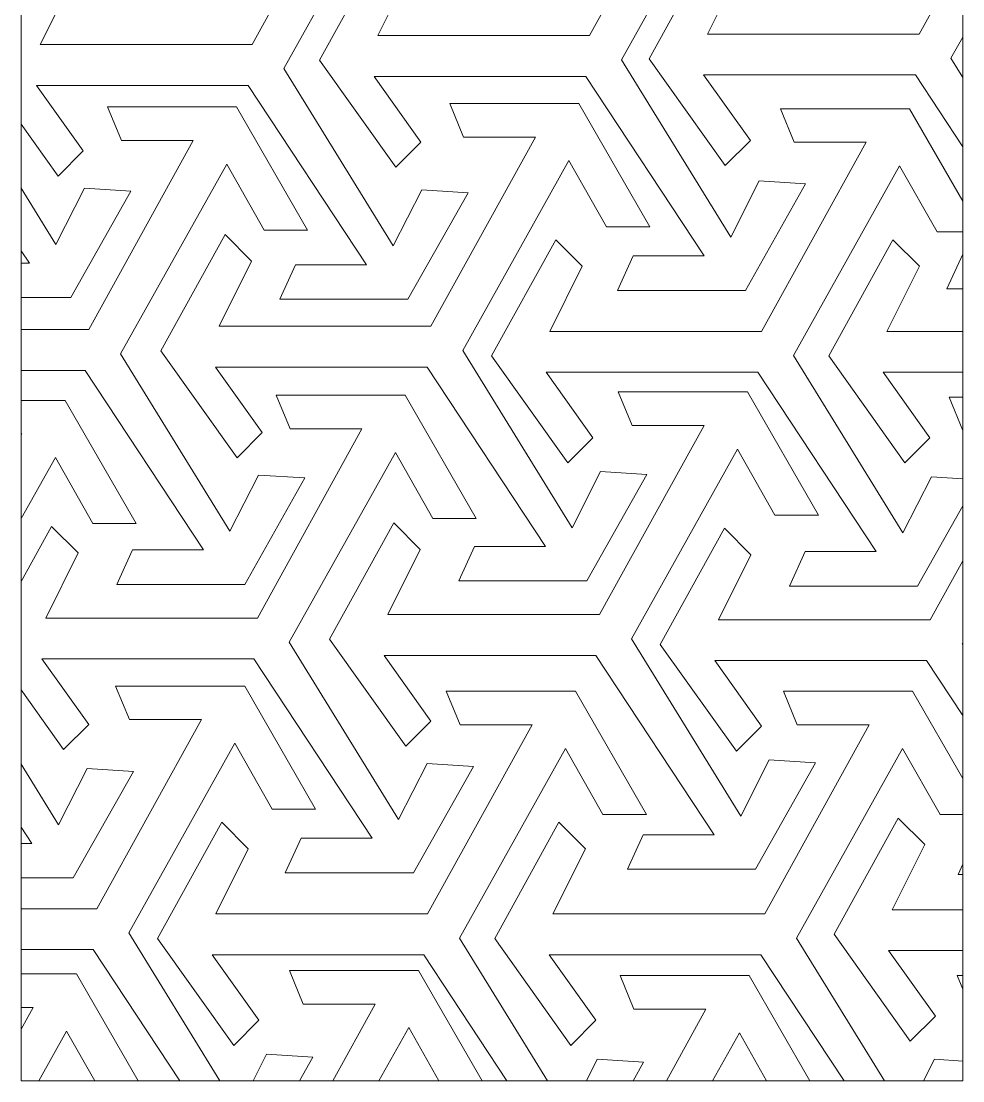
# Model space of a CAD drawing. Header units: centimetres. Extents: x -79.9 to 1.5, y -34 to 25.1.
# Drawn here: x -57.85 to -49.02, y -33.99 to -24.06 of the extents above; entities that cross this region are included whole.
import ezdxf

# ---------------------------------------------------------------- set-up
doc = ezdxf.new("R2010")
doc.units = ezdxf.units.CM
doc.header["$MEASUREMENT"] = 0
doc.layers.add('Layer 1', color=7, linetype='Continuous')

msp = doc.modelspace()

# ---------------------------------------------------------------- linework, layer by layer
at = {"layer": 'Layer 1', "lineweight": 20}
for points, knots in [([(-57.85136, -17.43929), (-57.85136, -17.43929), (-49.02245, -17.43929), (-49.02245, -17.43929), (-49.02245, -17.43929), (-49.02245, -33.99351), (-49.02245, -33.99351), (-49.02245, -33.99351), (-57.85136, -33.99351), (-57.85136, -33.99351), (-57.85136, -33.99351), (-57.85136, -17.43929), (-57.85136, -17.43929)], [0, 0, 0, 0, 0.25, 0.25, 0.25, 0.5, 0.5, 0.5, 0.75, 0.75, 0.75, 1, 1, 1, 1]), ([(-54.33947, -25.42694), (-54.33947, -25.42694), (-54.10388, -25.19138), (-54.10388, -25.19138), (-54.10388, -25.19138), (-54.54272, -24.57698), (-54.54272, -24.57698), (-54.54272, -24.57698), (-52.55642, -24.57698), (-52.55642, -24.57698), (-52.55642, -24.57698), (-51.44778, -26.25842), (-51.44778, -26.25842), (-51.44778, -26.25842), (-52.11297, -26.25842), (-52.11297, -26.25842), (-52.11297, -26.25842), (-52.26078, -26.58178), (-52.26078, -26.58178), (-52.26078, -26.58178), (-51.05976, -26.58178), (-51.05976, -26.58178), (-51.05976, -26.58178), (-50.4962, -25.584), (-50.4962, -25.584), (-50.4962, -25.584), (-50.93042, -25.55628), (-50.93042, -25.55628), (-50.93042, -25.55628), (-51.19834, -26.08288), (-51.19834, -26.08288), (-51.19834, -26.08288), (-52.22382, -24.41992), (-52.22382, -24.41992), (-52.22382, -24.41992), (-51.2281, -22.64102), (-51.2281, -22.64102), (-51.2281, -22.64102), (-50.87703, -23.26003), (-50.87703, -23.26003), (-50.87703, -23.26003), (-50.47054, -23.26003), (-50.47054, -23.26003), (-50.47054, -23.26003), (-51.13572, -22.10519), (-51.13572, -22.10519), (-51.13572, -22.10519), (-52.346, -22.10519), (-52.346, -22.10519), (-52.346, -22.10519), (-52.21665, -22.41931), (-52.21665, -22.41931), (-52.21665, -22.41931), (-51.54222, -22.41931), (-51.54222, -22.41931), (-51.54222, -22.41931), (-52.52154, -24.19313), (-52.52154, -24.19313), (-52.52154, -24.19313), (-54.50787, -24.19313), (-54.50787, -24.19313), (-54.50787, -24.19313), (-54.20298, -23.58337), (-54.20298, -23.58337), (-54.20298, -23.58337), (-54.4524, -23.33393), (-54.4524, -23.33393), (-54.4524, -23.33393), (-55.05295, -24.42411), (-55.05295, -24.42411), (-55.05295, -24.42411), (-54.33947, -25.42694), (-54.33947, -25.42694)], [0, 0, 0, 0, 0.0416667, 0.0416667, 0.0416667, 0.0833333, 0.0833333, 0.0833333, 0.125, 0.125, 0.125, 0.1666667, 0.1666667, 0.1666667, 0.2083333, 0.2083333, 0.2083333, 0.25, 0.25, 0.25, 0.2916667, 0.2916667, 0.2916667, 0.3333333, 0.3333333, 0.3333333, 0.375, 0.375, 0.375, 0.4166667, 0.4166667, 0.4166667, 0.4583333, 0.4583333, 0.4583333, 0.5, 0.5, 0.5, 0.5416667, 0.5416667, 0.5416667, 0.5833333, 0.5833333, 0.5833333, 0.625, 0.625, 0.625, 0.6666667, 0.6666667, 0.6666667, 0.7083333, 0.7083333, 0.7083333, 0.75, 0.75, 0.75, 0.7916667, 0.7916667, 0.7916667, 0.8333333, 0.8333333, 0.8333333, 0.875, 0.875, 0.875, 0.9166667, 0.9166667, 0.9166667, 0.9583333, 0.9583333, 0.9583333, 1, 1, 1, 1]), ([(-57.50475, -25.50946), (-57.50475, -25.50946), (-57.26916, -25.27389), (-57.26916, -25.27389), (-57.26916, -25.27389), (-57.708, -24.65949), (-57.708, -24.65949), (-57.708, -24.65949), (-55.7217, -24.65949), (-55.7217, -24.65949), (-55.7217, -24.65949), (-54.61306, -26.34093), (-54.61306, -26.34093), (-54.61306, -26.34093), (-55.27825, -26.34093), (-55.27825, -26.34093), (-55.27825, -26.34093), (-55.42606, -26.66429), (-55.42606, -26.66429), (-55.42606, -26.66429), (-54.22504, -26.66429), (-54.22504, -26.66429), (-54.22504, -26.66429), (-53.66148, -25.66651), (-53.66148, -25.66651), (-53.66148, -25.66651), (-54.09571, -25.63879), (-54.09571, -25.63879), (-54.09571, -25.63879), (-54.36362, -26.16539), (-54.36362, -26.16539), (-54.36362, -26.16539), (-55.3891, -24.50243), (-55.3891, -24.50243), (-55.3891, -24.50243), (-54.39338, -22.72353), (-54.39338, -22.72353), (-54.39338, -22.72353), (-54.04232, -23.34254), (-54.04232, -23.34254), (-54.04232, -23.34254), (-53.63582, -23.34254), (-53.63582, -23.34254), (-53.63582, -23.34254), (-54.301, -22.1877), (-54.301, -22.1877), (-54.301, -22.1877), (-55.51129, -22.1877), (-55.51129, -22.1877), (-55.51129, -22.1877), (-55.38193, -22.50182), (-55.38193, -22.50182), (-55.38193, -22.50182), (-54.7075, -22.50182), (-54.7075, -22.50182), (-54.7075, -22.50182), (-55.68682, -24.27564), (-55.68682, -24.27564), (-55.68682, -24.27564), (-57.67315, -24.27564), (-57.67315, -24.27564), (-57.67315, -24.27564), (-57.36826, -23.66588), (-57.36826, -23.66588), (-57.36826, -23.66588), (-57.61768, -23.41644), (-57.61768, -23.41644), (-57.61768, -23.41644), (-57.85136, -23.84064), (-57.85136, -23.84064)], [0, 0, 0, 0, 0.0434783, 0.0434783, 0.0434783, 0.0869565, 0.0869565, 0.0869565, 0.1304348, 0.1304348, 0.1304348, 0.173913, 0.173913, 0.173913, 0.2173913, 0.2173913, 0.2173913, 0.2608696, 0.2608696, 0.2608696, 0.3043478, 0.3043478, 0.3043478, 0.3478261, 0.3478261, 0.3478261, 0.3913043, 0.3913043, 0.3913043, 0.4347826, 0.4347826, 0.4347826, 0.4782609, 0.4782609, 0.4782609, 0.5217391, 0.5217391, 0.5217391, 0.5652174, 0.5652174, 0.5652174, 0.6086957, 0.6086957, 0.6086957, 0.6521739, 0.6521739, 0.6521739, 0.6956522, 0.6956522, 0.6956522, 0.7391304, 0.7391304, 0.7391304, 0.7826087, 0.7826087, 0.7826087, 0.826087, 0.826087, 0.826087, 0.8695652, 0.8695652, 0.8695652, 0.9130435, 0.9130435, 0.9130435, 0.9565217, 0.9565217, 0.9565217, 1, 1, 1, 1]), ([(-49.02245, -23.43761), (-49.02245, -23.43761), (-49.43147, -24.17846), (-49.43147, -24.17846), (-49.43147, -24.17846), (-51.41779, -24.17846), (-51.41779, -24.17846), (-51.41779, -24.17846), (-51.1129, -23.56871), (-51.1129, -23.56871), (-51.1129, -23.56871), (-51.36233, -23.31927), (-51.36233, -23.31927), (-51.36233, -23.31927), (-51.96287, -24.40945), (-51.96287, -24.40945), (-51.96287, -24.40945), (-51.24939, -25.41228), (-51.24939, -25.41228)], [0, 0, 0, 0, 0.1666667, 0.1666667, 0.1666667, 0.3333333, 0.3333333, 0.3333333, 0.5, 0.5, 0.5, 0.6666667, 0.6666667, 0.6666667, 0.8333333, 0.8333333, 0.8333333, 1, 1, 1, 1]), ([(-49.02245, -24.58575), (-49.02245, -24.58575), (-49.13375, -24.40526), (-49.13375, -24.40526), (-49.13375, -24.40526), (-49.02245, -24.20642), (-49.02245, -24.20642)], [0, 0, 0, 0, 0.5, 0.5, 0.5, 1, 1, 1, 1]), ([(-51.24939, -25.41228), (-51.24939, -25.41228), (-51.0138, -25.17671), (-51.0138, -25.17671), (-51.0138, -25.17671), (-51.45265, -24.56231), (-51.45265, -24.56231), (-51.45265, -24.56231), (-49.46634, -24.56231), (-49.46634, -24.56231), (-49.46634, -24.56231), (-49.02245, -25.23555), (-49.02245, -25.23555)], [0, 0, 0, 0, 0.25, 0.25, 0.25, 0.5, 0.5, 0.5, 0.75, 0.75, 0.75, 1, 1, 1, 1]), ([(-55.82727, -28.15157), (-55.82727, -28.15157), (-55.59168, -27.916), (-55.59168, -27.916), (-55.59168, -27.916), (-56.03053, -27.3016), (-56.03053, -27.3016), (-56.03053, -27.3016), (-54.04422, -27.3016), (-54.04422, -27.3016), (-54.04422, -27.3016), (-52.93559, -28.98304), (-52.93559, -28.98304), (-52.93559, -28.98304), (-53.60077, -28.98304), (-53.60077, -28.98304), (-53.60077, -28.98304), (-53.74858, -29.3064), (-53.74858, -29.3064), (-53.74858, -29.3064), (-52.54756, -29.3064), (-52.54756, -29.3064), (-52.54756, -29.3064), (-51.98401, -28.30863), (-51.98401, -28.30863), (-51.98401, -28.30863), (-52.41823, -28.2809), (-52.41823, -28.2809), (-52.41823, -28.2809), (-52.68615, -28.80751), (-52.68615, -28.80751), (-52.68615, -28.80751), (-53.71163, -27.14454), (-53.71163, -27.14454), (-53.71163, -27.14454), (-52.71591, -25.36565), (-52.71591, -25.36565), (-52.71591, -25.36565), (-52.36484, -25.98465), (-52.36484, -25.98465), (-52.36484, -25.98465), (-51.95834, -25.98465), (-51.95834, -25.98465), (-51.95834, -25.98465), (-52.62353, -24.82981), (-52.62353, -24.82981), (-52.62353, -24.82981), (-53.83381, -24.82981), (-53.83381, -24.82981), (-53.83381, -24.82981), (-53.70446, -25.14393), (-53.70446, -25.14393), (-53.70446, -25.14393), (-53.03002, -25.14393), (-53.03002, -25.14393), (-53.03002, -25.14393), (-54.00934, -26.91775), (-54.00934, -26.91775), (-54.00934, -26.91775), (-55.99567, -26.91775), (-55.99567, -26.91775), (-55.99567, -26.91775), (-55.69078, -26.30799), (-55.69078, -26.30799), (-55.69078, -26.30799), (-55.9402, -26.05856), (-55.9402, -26.05856), (-55.9402, -26.05856), (-56.54075, -27.14873), (-56.54075, -27.14873), (-56.54075, -27.14873), (-55.82727, -28.15157), (-55.82727, -28.15157)], [0, 0, 0, 0, 0.0416667, 0.0416667, 0.0416667, 0.0833333, 0.0833333, 0.0833333, 0.125, 0.125, 0.125, 0.1666667, 0.1666667, 0.1666667, 0.2083333, 0.2083333, 0.2083333, 0.25, 0.25, 0.25, 0.2916667, 0.2916667, 0.2916667, 0.3333333, 0.3333333, 0.3333333, 0.375, 0.375, 0.375, 0.4166667, 0.4166667, 0.4166667, 0.4583333, 0.4583333, 0.4583333, 0.5, 0.5, 0.5, 0.5416667, 0.5416667, 0.5416667, 0.5833333, 0.5833333, 0.5833333, 0.625, 0.625, 0.625, 0.6666667, 0.6666667, 0.6666667, 0.7083333, 0.7083333, 0.7083333, 0.75, 0.75, 0.75, 0.7916667, 0.7916667, 0.7916667, 0.8333333, 0.8333333, 0.8333333, 0.875, 0.875, 0.875, 0.9166667, 0.9166667, 0.9166667, 0.9583333, 0.9583333, 0.9583333, 1, 1, 1, 1]), ([(-57.85136, -27.33384), (-57.85136, -27.33384), (-57.25176, -27.33384), (-57.25176, -27.33384), (-57.25176, -27.33384), (-56.14312, -29.01528), (-56.14312, -29.01528), (-56.14312, -29.01528), (-56.80831, -29.01528), (-56.80831, -29.01528), (-56.80831, -29.01528), (-56.95612, -29.33864), (-56.95612, -29.33864), (-56.95612, -29.33864), (-55.7551, -29.33864), (-55.7551, -29.33864), (-55.7551, -29.33864), (-55.19155, -28.34086), (-55.19155, -28.34086), (-55.19155, -28.34086), (-55.62577, -28.31314), (-55.62577, -28.31314), (-55.62577, -28.31314), (-55.89368, -28.83974), (-55.89368, -28.83974), (-55.89368, -28.83974), (-56.91917, -27.17678), (-56.91917, -27.17678), (-56.91917, -27.17678), (-55.92345, -25.39788), (-55.92345, -25.39788), (-55.92345, -25.39788), (-55.57238, -26.01688), (-55.57238, -26.01688), (-55.57238, -26.01688), (-55.16588, -26.01688), (-55.16588, -26.01688), (-55.16588, -26.01688), (-55.83106, -24.86205), (-55.83106, -24.86205), (-55.83106, -24.86205), (-57.04135, -24.86205), (-57.04135, -24.86205), (-57.04135, -24.86205), (-56.91199, -25.17617), (-56.91199, -25.17617), (-56.91199, -25.17617), (-56.23756, -25.17617), (-56.23756, -25.17617), (-56.23756, -25.17617), (-57.21688, -26.94999), (-57.21688, -26.94999), (-57.21688, -26.94999), (-57.85136, -26.94999), (-57.85136, -26.94999)], [0, 0, 0, 0, 0.0555556, 0.0555556, 0.0555556, 0.1111111, 0.1111111, 0.1111111, 0.1666667, 0.1666667, 0.1666667, 0.2222222, 0.2222222, 0.2222222, 0.2777778, 0.2777778, 0.2777778, 0.3333333, 0.3333333, 0.3333333, 0.3888889, 0.3888889, 0.3888889, 0.4444444, 0.4444444, 0.4444444, 0.5, 0.5, 0.5, 0.5555556, 0.5555556, 0.5555556, 0.6111111, 0.6111111, 0.6111111, 0.6666667, 0.6666667, 0.6666667, 0.7222222, 0.7222222, 0.7222222, 0.7777778, 0.7777778, 0.7777778, 0.8333333, 0.8333333, 0.8333333, 0.8888889, 0.8888889, 0.8888889, 0.9444444, 0.9444444, 0.9444444, 1, 1, 1, 1]), ([(-49.02245, -25.74687), (-49.02245, -25.74687), (-49.52285, -24.87813), (-49.52285, -24.87813), (-49.52285, -24.87813), (-50.73313, -24.87813), (-50.73313, -24.87813), (-50.73313, -24.87813), (-50.60378, -25.19224), (-50.60378, -25.19224), (-50.60378, -25.19224), (-49.92934, -25.19224), (-49.92934, -25.19224), (-49.92934, -25.19224), (-50.90866, -26.96607), (-50.90866, -26.96607), (-50.90866, -26.96607), (-52.89499, -26.96607), (-52.89499, -26.96607), (-52.89499, -26.96607), (-52.5901, -26.35631), (-52.5901, -26.35631), (-52.5901, -26.35631), (-52.83952, -26.10687), (-52.83952, -26.10687), (-52.83952, -26.10687), (-53.44007, -27.19705), (-53.44007, -27.19705), (-53.44007, -27.19705), (-52.72659, -28.19988), (-52.72659, -28.19988)], [0, 0, 0, 0, 0.1, 0.1, 0.1, 0.2, 0.2, 0.2, 0.3, 0.3, 0.3, 0.4, 0.4, 0.4, 0.5, 0.5, 0.5, 0.6, 0.6, 0.6, 0.7, 0.7, 0.7, 0.8, 0.8, 0.8, 0.9, 0.9, 0.9, 1, 1, 1, 1]), ([(-49.02245, -28.34806), (-49.02245, -28.34806), (-49.31755, -28.32922), (-49.31755, -28.32922), (-49.31755, -28.32922), (-49.58547, -28.85582), (-49.58547, -28.85582), (-49.58547, -28.85582), (-50.61095, -27.19286), (-50.61095, -27.19286), (-50.61095, -27.19286), (-49.61523, -25.41396), (-49.61523, -25.41396), (-49.61523, -25.41396), (-49.26416, -26.03296), (-49.26416, -26.03296), (-49.26416, -26.03296), (-49.02245, -26.03296), (-49.02245, -26.03296)], [0, 0, 0, 0, 0.1666667, 0.1666667, 0.1666667, 0.3333333, 0.3333333, 0.3333333, 0.5, 0.5, 0.5, 0.6666667, 0.6666667, 0.6666667, 0.8333333, 0.8333333, 0.8333333, 1, 1, 1, 1]), ([(-57.85136, -26.64961), (-57.85136, -26.64961), (-57.38674, -26.64961), (-57.38674, -26.64961), (-57.38674, -26.64961), (-56.82318, -25.65183), (-56.82318, -25.65183), (-56.82318, -25.65183), (-57.2574, -25.62411), (-57.2574, -25.62411), (-57.2574, -25.62411), (-57.52532, -26.15071), (-57.52532, -26.15071), (-57.52532, -26.15071), (-57.85136, -25.62199), (-57.85136, -25.62199)], [0, 0, 0, 0, 0.2, 0.2, 0.2, 0.4, 0.4, 0.4, 0.6, 0.6, 0.6, 0.8, 0.8, 0.8, 1, 1, 1, 1]), ([(-49.02245, -26.96607), (-49.02245, -26.96607), (-49.73414, -26.96607), (-49.73414, -26.96607), (-49.73414, -26.96607), (-49.42926, -26.35631), (-49.42926, -26.35631), (-49.42926, -26.35631), (-49.67868, -26.10687), (-49.67868, -26.10687), (-49.67868, -26.10687), (-50.27922, -27.19705), (-50.27922, -27.19705), (-50.27922, -27.19705), (-49.56574, -28.19988), (-49.56574, -28.19988)], [0, 0, 0, 0, 0.2, 0.2, 0.2, 0.4, 0.4, 0.4, 0.6, 0.6, 0.6, 0.8, 0.8, 0.8, 1, 1, 1, 1]), ([(-57.85136, -26.21006), (-57.85136, -26.21006), (-57.77476, -26.32624), (-57.77476, -26.32624), (-57.77476, -26.32624), (-57.85136, -26.32624), (-57.85136, -26.32624)], [0, 0, 0, 0, 0.5, 0.5, 0.5, 1, 1, 1, 1]), ([(-49.02245, -26.24375), (-49.02245, -26.24375), (-49.02289, -26.24375), (-49.02289, -26.24375), (-49.02289, -26.24375), (-49.1707, -26.56712), (-49.1707, -26.56712), (-49.1707, -26.56712), (-49.02245, -26.56712), (-49.02245, -26.56712)], [0, 0, 0, 0, 0.3333333, 0.3333333, 0.3333333, 0.6666667, 0.6666667, 0.6666667, 1, 1, 1, 1]), ([(-52.72659, -28.19988), (-52.72659, -28.19988), (-52.491, -27.96431), (-52.491, -27.96431), (-52.491, -27.96431), (-52.92985, -27.34992), (-52.92985, -27.34992), (-52.92985, -27.34992), (-50.94354, -27.34992), (-50.94354, -27.34992), (-50.94354, -27.34992), (-49.83491, -29.03135), (-49.83491, -29.03135), (-49.83491, -29.03135), (-50.50009, -29.03135), (-50.50009, -29.03135), (-50.50009, -29.03135), (-50.6479, -29.35472), (-50.6479, -29.35472), (-50.6479, -29.35472), (-49.44688, -29.35472), (-49.44688, -29.35472), (-49.44688, -29.35472), (-49.02245, -28.60326), (-49.02245, -28.60326)], [0, 0, 0, 0, 0.125, 0.125, 0.125, 0.25, 0.25, 0.25, 0.375, 0.375, 0.375, 0.5, 0.5, 0.5, 0.625, 0.625, 0.625, 0.75, 0.75, 0.75, 0.875, 0.875, 0.875, 1, 1, 1, 1]), ([(-49.56574, -28.19988), (-49.56574, -28.19988), (-49.33016, -27.96431), (-49.33016, -27.96431), (-49.33016, -27.96431), (-49.769, -27.34992), (-49.769, -27.34992), (-49.769, -27.34992), (-49.02245, -27.34992), (-49.02245, -27.34992)], [0, 0, 0, 0, 0.3333333, 0.3333333, 0.3333333, 0.6666667, 0.6666667, 0.6666667, 1, 1, 1, 1]), ([(-57.45347, -30.88774), (-57.45347, -30.88774), (-57.21788, -30.65217), (-57.21788, -30.65217), (-57.21788, -30.65217), (-57.65673, -30.03778), (-57.65673, -30.03778), (-57.65673, -30.03778), (-55.67042, -30.03778), (-55.67042, -30.03778), (-55.67042, -30.03778), (-54.56178, -31.71921), (-54.56178, -31.71921), (-54.56178, -31.71921), (-55.22697, -31.71921), (-55.22697, -31.71921), (-55.22697, -31.71921), (-55.37478, -32.04258), (-55.37478, -32.04258), (-55.37478, -32.04258), (-54.17376, -32.04258), (-54.17376, -32.04258), (-54.17376, -32.04258), (-53.61021, -31.0448), (-53.61021, -31.0448), (-53.61021, -31.0448), (-54.04443, -31.01708), (-54.04443, -31.01708), (-54.04443, -31.01708), (-54.31235, -31.54368), (-54.31235, -31.54368), (-54.31235, -31.54368), (-55.33783, -29.88072), (-55.33783, -29.88072), (-55.33783, -29.88072), (-54.34211, -28.10182), (-54.34211, -28.10182), (-54.34211, -28.10182), (-53.99104, -28.72082), (-53.99104, -28.72082), (-53.99104, -28.72082), (-53.58454, -28.72082), (-53.58454, -28.72082), (-53.58454, -28.72082), (-54.24973, -27.56599), (-54.24973, -27.56599), (-54.24973, -27.56599), (-55.46001, -27.56599), (-55.46001, -27.56599), (-55.46001, -27.56599), (-55.33066, -27.8801), (-55.33066, -27.8801), (-55.33066, -27.8801), (-54.65622, -27.8801), (-54.65622, -27.8801), (-54.65622, -27.8801), (-55.63554, -29.65393), (-55.63554, -29.65393), (-55.63554, -29.65393), (-57.62187, -29.65393), (-57.62187, -29.65393), (-57.62187, -29.65393), (-57.31698, -29.04417), (-57.31698, -29.04417), (-57.31698, -29.04417), (-57.5664, -28.79473), (-57.5664, -28.79473), (-57.5664, -28.79473), (-57.85136, -29.31202), (-57.85136, -29.31202)], [0, 0, 0, 0, 0.0434783, 0.0434783, 0.0434783, 0.0869565, 0.0869565, 0.0869565, 0.1304348, 0.1304348, 0.1304348, 0.173913, 0.173913, 0.173913, 0.2173913, 0.2173913, 0.2173913, 0.2608696, 0.2608696, 0.2608696, 0.3043478, 0.3043478, 0.3043478, 0.3478261, 0.3478261, 0.3478261, 0.3913043, 0.3913043, 0.3913043, 0.4347826, 0.4347826, 0.4347826, 0.4782609, 0.4782609, 0.4782609, 0.5217391, 0.5217391, 0.5217391, 0.5652174, 0.5652174, 0.5652174, 0.6086957, 0.6086957, 0.6086957, 0.6521739, 0.6521739, 0.6521739, 0.6956522, 0.6956522, 0.6956522, 0.7391304, 0.7391304, 0.7391304, 0.7826087, 0.7826087, 0.7826087, 0.826087, 0.826087, 0.826087, 0.8695652, 0.8695652, 0.8695652, 0.9130435, 0.9130435, 0.9130435, 0.9565217, 0.9565217, 0.9565217, 1, 1, 1, 1]), ([(-57.85136, -28.72208), (-57.85136, -28.72208), (-57.53121, -28.15012), (-57.53121, -28.15012), (-57.53121, -28.15012), (-57.18014, -28.76912), (-57.18014, -28.76912), (-57.18014, -28.76912), (-56.77364, -28.76912), (-56.77364, -28.76912), (-56.77364, -28.76912), (-57.43882, -27.61428), (-57.43882, -27.61428), (-57.43882, -27.61428), (-57.85136, -27.61428), (-57.85136, -27.61428)], [0, 0, 0, 0, 0.2, 0.2, 0.2, 0.4, 0.4, 0.4, 0.6, 0.6, 0.6, 0.8, 0.8, 0.8, 1, 1, 1, 1]), ([(-54.24593, -30.85551), (-54.24593, -30.85551), (-54.01035, -30.61994), (-54.01035, -30.61994), (-54.01035, -30.61994), (-54.44919, -30.00554), (-54.44919, -30.00554), (-54.44919, -30.00554), (-52.46288, -30.00554), (-52.46288, -30.00554), (-52.46288, -30.00554), (-51.35425, -31.68698), (-51.35425, -31.68698), (-51.35425, -31.68698), (-52.01943, -31.68698), (-52.01943, -31.68698), (-52.01943, -31.68698), (-52.16724, -32.01034), (-52.16724, -32.01034), (-52.16724, -32.01034), (-50.96623, -32.01034), (-50.96623, -32.01034), (-50.96623, -32.01034), (-50.40267, -31.01257), (-50.40267, -31.01257), (-50.40267, -31.01257), (-50.83689, -30.98484), (-50.83689, -30.98484), (-50.83689, -30.98484), (-51.10481, -31.51145), (-51.10481, -31.51145), (-51.10481, -31.51145), (-52.13029, -29.84848), (-52.13029, -29.84848), (-52.13029, -29.84848), (-51.13457, -28.06959), (-51.13457, -28.06959), (-51.13457, -28.06959), (-50.7835, -28.68859), (-50.7835, -28.68859), (-50.7835, -28.68859), (-50.377, -28.68859), (-50.377, -28.68859), (-50.377, -28.68859), (-51.04219, -27.53375), (-51.04219, -27.53375), (-51.04219, -27.53375), (-52.25247, -27.53375), (-52.25247, -27.53375), (-52.25247, -27.53375), (-52.12312, -27.84787), (-52.12312, -27.84787), (-52.12312, -27.84787), (-51.44869, -27.84787), (-51.44869, -27.84787), (-51.44869, -27.84787), (-52.42801, -29.62169), (-52.42801, -29.62169), (-52.42801, -29.62169), (-54.41433, -29.62169), (-54.41433, -29.62169), (-54.41433, -29.62169), (-54.10945, -29.01193), (-54.10945, -29.01193), (-54.10945, -29.01193), (-54.35887, -28.76249), (-54.35887, -28.76249), (-54.35887, -28.76249), (-54.95941, -29.85267), (-54.95941, -29.85267), (-54.95941, -29.85267), (-54.24593, -30.85551), (-54.24593, -30.85551)], [0, 0, 0, 0, 0.0416667, 0.0416667, 0.0416667, 0.0833333, 0.0833333, 0.0833333, 0.125, 0.125, 0.125, 0.1666667, 0.1666667, 0.1666667, 0.2083333, 0.2083333, 0.2083333, 0.25, 0.25, 0.25, 0.2916667, 0.2916667, 0.2916667, 0.3333333, 0.3333333, 0.3333333, 0.375, 0.375, 0.375, 0.4166667, 0.4166667, 0.4166667, 0.4583333, 0.4583333, 0.4583333, 0.5, 0.5, 0.5, 0.5416667, 0.5416667, 0.5416667, 0.5833333, 0.5833333, 0.5833333, 0.625, 0.625, 0.625, 0.6666667, 0.6666667, 0.6666667, 0.7083333, 0.7083333, 0.7083333, 0.75, 0.75, 0.75, 0.7916667, 0.7916667, 0.7916667, 0.8333333, 0.8333333, 0.8333333, 0.875, 0.875, 0.875, 0.9166667, 0.9166667, 0.9166667, 0.9583333, 0.9583333, 0.9583333, 1, 1, 1, 1]), ([(-49.02245, -27.58207), (-49.02245, -27.58207), (-49.15179, -27.58207), (-49.15179, -27.58207), (-49.15179, -27.58207), (-49.02245, -27.89616), (-49.02245, -27.89616)], [0, 0, 0, 0, 0.5, 0.5, 0.5, 1, 1, 1, 1]), ([(-57.85136, -27.9284), (-57.85136, -27.9284), (-57.84532, -27.9284), (-57.84532, -27.9284), (-57.84532, -27.9284), (-57.85136, -27.93934), (-57.85136, -27.93934)], [0, 0, 0, 0, 0.5, 0.5, 0.5, 1, 1, 1, 1]), ([(-49.02245, -29.11778), (-49.02245, -29.11778), (-49.32733, -29.67), (-49.32733, -29.67), (-49.32733, -29.67), (-51.31365, -29.67), (-51.31365, -29.67), (-51.31365, -29.67), (-51.00877, -29.06025), (-51.00877, -29.06025), (-51.00877, -29.06025), (-51.25819, -28.81081), (-51.25819, -28.81081), (-51.25819, -28.81081), (-51.85873, -29.90099), (-51.85873, -29.90099), (-51.85873, -29.90099), (-51.14525, -30.90382), (-51.14525, -30.90382)], [0, 0, 0, 0, 0.1666667, 0.1666667, 0.1666667, 0.3333333, 0.3333333, 0.3333333, 0.5, 0.5, 0.5, 0.6666667, 0.6666667, 0.6666667, 0.8333333, 0.8333333, 0.8333333, 1, 1, 1, 1]), ([(-49.02245, -29.90841), (-49.02245, -29.90841), (-49.02961, -29.8968), (-49.02961, -29.8968), (-49.02961, -29.8968), (-49.02245, -29.88401), (-49.02245, -29.88401)], [0, 0, 0, 0, 0.5, 0.5, 0.5, 1, 1, 1, 1]), ([(-51.14525, -30.90382), (-51.14525, -30.90382), (-50.90966, -30.66825), (-50.90966, -30.66825), (-50.90966, -30.66825), (-51.34851, -30.05386), (-51.34851, -30.05386), (-51.34851, -30.05386), (-49.3622, -30.05386), (-49.3622, -30.05386), (-49.3622, -30.05386), (-49.02245, -30.56915), (-49.02245, -30.56915)], [0, 0, 0, 0, 0.25, 0.25, 0.25, 0.5, 0.5, 0.5, 0.75, 0.75, 0.75, 1, 1, 1, 1]), ([(-55.98841, -33.99351), (-55.98841, -33.99351), (-56.84362, -32.60666), (-56.84362, -32.60666), (-56.84362, -32.60666), (-55.8479, -30.82777), (-55.8479, -30.82777), (-55.8479, -30.82777), (-55.49683, -31.44677), (-55.49683, -31.44677), (-55.49683, -31.44677), (-55.09033, -31.44677), (-55.09033, -31.44677), (-55.09033, -31.44677), (-55.75552, -30.29193), (-55.75552, -30.29193), (-55.75552, -30.29193), (-56.9658, -30.29193), (-56.9658, -30.29193), (-56.9658, -30.29193), (-56.83645, -30.60605), (-56.83645, -30.60605), (-56.83645, -30.60605), (-56.16201, -30.60605), (-56.16201, -30.60605), (-56.16201, -30.60605), (-57.14133, -32.37987), (-57.14133, -32.37987), (-57.14133, -32.37987), (-57.85136, -32.37987), (-57.85136, -32.37987)], [0, 0, 0, 0, 0.1, 0.1, 0.1, 0.2, 0.2, 0.2, 0.3, 0.3, 0.3, 0.4, 0.4, 0.4, 0.5, 0.5, 0.5, 0.6, 0.6, 0.6, 0.7, 0.7, 0.7, 0.8, 0.8, 0.8, 0.9, 0.9, 0.9, 1, 1, 1, 1]), ([(-55.98841, -33.99351), (-55.98841, -33.99351), (-56.84362, -32.60666), (-56.84362, -32.60666), (-56.84362, -32.60666), (-55.8479, -30.82777), (-55.8479, -30.82777), (-55.8479, -30.82777), (-55.49683, -31.44677), (-55.49683, -31.44677), (-55.49683, -31.44677), (-55.09033, -31.44677), (-55.09033, -31.44677), (-55.09033, -31.44677), (-55.75552, -30.29193), (-55.75552, -30.29193), (-55.75552, -30.29193), (-56.9658, -30.29193), (-56.9658, -30.29193), (-56.9658, -30.29193), (-56.83645, -30.60605), (-56.83645, -30.60605), (-56.83645, -30.60605), (-56.16201, -30.60605), (-56.16201, -30.60605), (-56.16201, -30.60605), (-57.14133, -32.37987), (-57.14133, -32.37987), (-57.14133, -32.37987), (-57.85136, -32.37987), (-57.85136, -32.37987)], [0, 0, 0, 0, 0.1, 0.1, 0.1, 0.2, 0.2, 0.2, 0.3, 0.3, 0.3, 0.4, 0.4, 0.4, 0.5, 0.5, 0.5, 0.6, 0.6, 0.6, 0.7, 0.7, 0.7, 0.8, 0.8, 0.8, 0.9, 0.9, 0.9, 1, 1, 1, 1]), ([(-52.91752, -33.99351), (-52.91752, -33.99351), (-53.74294, -32.65498), (-53.74294, -32.65498), (-53.74294, -32.65498), (-52.74722, -30.87608), (-52.74722, -30.87608), (-52.74722, -30.87608), (-52.39615, -31.49508), (-52.39615, -31.49508), (-52.39615, -31.49508), (-51.98965, -31.49508), (-51.98965, -31.49508), (-51.98965, -31.49508), (-52.65484, -30.34025), (-52.65484, -30.34025), (-52.65484, -30.34025), (-53.86512, -30.34025), (-53.86512, -30.34025), (-53.86512, -30.34025), (-53.73577, -30.65436), (-53.73577, -30.65436), (-53.73577, -30.65436), (-53.06133, -30.65436), (-53.06133, -30.65436), (-53.06133, -30.65436), (-54.04065, -32.42818), (-54.04065, -32.42818), (-54.04065, -32.42818), (-56.02698, -32.42818), (-56.02698, -32.42818), (-56.02698, -32.42818), (-55.72209, -31.81843), (-55.72209, -31.81843), (-55.72209, -31.81843), (-55.97151, -31.56899), (-55.97151, -31.56899), (-55.97151, -31.56899), (-56.57206, -32.65917), (-56.57206, -32.65917), (-56.57206, -32.65917), (-55.85858, -33.662), (-55.85858, -33.662)], [0, 0, 0, 0, 0.0714286, 0.0714286, 0.0714286, 0.1428571, 0.1428571, 0.1428571, 0.2142857, 0.2142857, 0.2142857, 0.2857143, 0.2857143, 0.2857143, 0.3571429, 0.3571429, 0.3571429, 0.4285714, 0.4285714, 0.4285714, 0.5, 0.5, 0.5, 0.5714286, 0.5714286, 0.5714286, 0.6428571, 0.6428571, 0.6428571, 0.7142857, 0.7142857, 0.7142857, 0.7857143, 0.7857143, 0.7857143, 0.8571429, 0.8571429, 0.8571429, 0.9285714, 0.9285714, 0.9285714, 1, 1, 1, 1]), ([(-52.91752, -33.99351), (-52.91752, -33.99351), (-53.74294, -32.65498), (-53.74294, -32.65498), (-53.74294, -32.65498), (-52.74722, -30.87608), (-52.74722, -30.87608), (-52.74722, -30.87608), (-52.39615, -31.49508), (-52.39615, -31.49508), (-52.39615, -31.49508), (-51.98965, -31.49508), (-51.98965, -31.49508), (-51.98965, -31.49508), (-52.65484, -30.34025), (-52.65484, -30.34025), (-52.65484, -30.34025), (-53.86512, -30.34025), (-53.86512, -30.34025), (-53.86512, -30.34025), (-53.73577, -30.65436), (-53.73577, -30.65436), (-53.73577, -30.65436), (-53.06133, -30.65436), (-53.06133, -30.65436), (-53.06133, -30.65436), (-54.04065, -32.42818), (-54.04065, -32.42818), (-54.04065, -32.42818), (-56.02698, -32.42818), (-56.02698, -32.42818), (-56.02698, -32.42818), (-55.72209, -31.81843), (-55.72209, -31.81843), (-55.72209, -31.81843), (-55.97151, -31.56899), (-55.97151, -31.56899), (-55.97151, -31.56899), (-56.57206, -32.65917), (-56.57206, -32.65917), (-56.57206, -32.65917), (-55.85858, -33.662), (-55.85858, -33.662)], [0, 0, 0, 0, 0.0714286, 0.0714286, 0.0714286, 0.1428571, 0.1428571, 0.1428571, 0.2142857, 0.2142857, 0.2142857, 0.2857143, 0.2857143, 0.2857143, 0.3571429, 0.3571429, 0.3571429, 0.4285714, 0.4285714, 0.4285714, 0.5, 0.5, 0.5, 0.5714286, 0.5714286, 0.5714286, 0.6428571, 0.6428571, 0.6428571, 0.7142857, 0.7142857, 0.7142857, 0.7857143, 0.7857143, 0.7857143, 0.8571429, 0.8571429, 0.8571429, 0.9285714, 0.9285714, 0.9285714, 1, 1, 1, 1]), ([(-49.02245, -31.1589), (-49.02245, -31.1589), (-49.49399, -30.34025), (-49.49399, -30.34025), (-49.49399, -30.34025), (-50.70427, -30.34025), (-50.70427, -30.34025), (-50.70427, -30.34025), (-50.57492, -30.65436), (-50.57492, -30.65436), (-50.57492, -30.65436), (-49.90049, -30.65436), (-49.90049, -30.65436), (-49.90049, -30.65436), (-50.87981, -32.42818), (-50.87981, -32.42818), (-50.87981, -32.42818), (-52.86613, -32.42818), (-52.86613, -32.42818), (-52.86613, -32.42818), (-52.56125, -31.81843), (-52.56125, -31.81843), (-52.56125, -31.81843), (-52.81067, -31.56899), (-52.81067, -31.56899), (-52.81067, -31.56899), (-53.41121, -32.65917), (-53.41121, -32.65917), (-53.41121, -32.65917), (-52.69773, -33.662), (-52.69773, -33.662)], [0, 0, 0, 0, 0.1, 0.1, 0.1, 0.2, 0.2, 0.2, 0.3, 0.3, 0.3, 0.4, 0.4, 0.4, 0.5, 0.5, 0.5, 0.6, 0.6, 0.6, 0.7, 0.7, 0.7, 0.8, 0.8, 0.8, 0.9, 0.9, 0.9, 1, 1, 1, 1]), ([(-49.02245, -31.1589), (-49.02245, -31.1589), (-49.49399, -30.34025), (-49.49399, -30.34025), (-49.49399, -30.34025), (-50.70427, -30.34025), (-50.70427, -30.34025), (-50.70427, -30.34025), (-50.57492, -30.65436), (-50.57492, -30.65436), (-50.57492, -30.65436), (-49.90049, -30.65436), (-49.90049, -30.65436), (-49.90049, -30.65436), (-50.87981, -32.42818), (-50.87981, -32.42818), (-50.87981, -32.42818), (-52.86613, -32.42818), (-52.86613, -32.42818), (-52.86613, -32.42818), (-52.56125, -31.81843), (-52.56125, -31.81843), (-52.56125, -31.81843), (-52.81067, -31.56899), (-52.81067, -31.56899), (-52.81067, -31.56899), (-53.41121, -32.65917), (-53.41121, -32.65917), (-53.41121, -32.65917), (-52.69773, -33.662), (-52.69773, -33.662)], [0, 0, 0, 0, 0.1, 0.1, 0.1, 0.2, 0.2, 0.2, 0.3, 0.3, 0.3, 0.4, 0.4, 0.4, 0.5, 0.5, 0.5, 0.6, 0.6, 0.6, 0.7, 0.7, 0.7, 0.8, 0.8, 0.8, 0.9, 0.9, 0.9, 1, 1, 1, 1]), ([(-49.75667, -33.99351), (-49.75667, -33.99351), (-50.58209, -32.65498), (-50.58209, -32.65498), (-50.58209, -32.65498), (-49.58637, -30.87608), (-49.58637, -30.87608), (-49.58637, -30.87608), (-49.2353, -31.49508), (-49.2353, -31.49508), (-49.2353, -31.49508), (-49.02245, -31.49508), (-49.02245, -31.49508)], [0, 0, 0, 0, 0.25, 0.25, 0.25, 0.5, 0.5, 0.5, 0.75, 0.75, 0.75, 1, 1, 1, 1]), ([(-49.75667, -33.99351), (-49.75667, -33.99351), (-50.58209, -32.65498), (-50.58209, -32.65498), (-50.58209, -32.65498), (-49.58637, -30.87608), (-49.58637, -30.87608), (-49.58637, -30.87608), (-49.2353, -31.49508), (-49.2353, -31.49508), (-49.2353, -31.49508), (-49.02245, -31.49508), (-49.02245, -31.49508)], [0, 0, 0, 0, 0.25, 0.25, 0.25, 0.5, 0.5, 0.5, 0.75, 0.75, 0.75, 1, 1, 1, 1]), ([(-57.85136, -32.09087), (-57.85136, -32.09087), (-57.36286, -32.09087), (-57.36286, -32.09087), (-57.36286, -32.09087), (-56.79931, -31.0931), (-56.79931, -31.0931), (-56.79931, -31.0931), (-57.23353, -31.06537), (-57.23353, -31.06537), (-57.23353, -31.06537), (-57.50144, -31.59198), (-57.50144, -31.59198), (-57.50144, -31.59198), (-57.85136, -31.02454), (-57.85136, -31.02454)], [0, 0, 0, 0, 0.2, 0.2, 0.2, 0.4, 0.4, 0.4, 0.6, 0.6, 0.6, 0.8, 0.8, 0.8, 1, 1, 1, 1]), ([(-49.02245, -32.38889), (-49.02245, -32.38889), (-49.68392, -32.38889), (-49.68392, -32.38889), (-49.68392, -32.38889), (-49.37904, -31.77914), (-49.37904, -31.77914), (-49.37904, -31.77914), (-49.62846, -31.5297), (-49.62846, -31.5297), (-49.62846, -31.5297), (-50.229, -32.61987), (-50.229, -32.61987), (-50.229, -32.61987), (-49.51552, -33.62271), (-49.51552, -33.62271)], [0, 0, 0, 0, 0.2, 0.2, 0.2, 0.4, 0.4, 0.4, 0.6, 0.6, 0.6, 0.8, 0.8, 0.8, 1, 1, 1, 1]), ([(-49.02245, -32.38889), (-49.02245, -32.38889), (-49.68392, -32.38889), (-49.68392, -32.38889), (-49.68392, -32.38889), (-49.37904, -31.77914), (-49.37904, -31.77914), (-49.37904, -31.77914), (-49.62846, -31.5297), (-49.62846, -31.5297), (-49.62846, -31.5297), (-50.229, -32.61987), (-50.229, -32.61987), (-50.229, -32.61987), (-49.51552, -33.62271), (-49.51552, -33.62271)], [0, 0, 0, 0, 0.2, 0.2, 0.2, 0.4, 0.4, 0.4, 0.6, 0.6, 0.6, 0.8, 0.8, 0.8, 1, 1, 1, 1]), ([(-57.85136, -31.61512), (-57.85136, -31.61512), (-57.75088, -31.76751), (-57.75088, -31.76751), (-57.75088, -31.76751), (-57.85136, -31.76751), (-57.85136, -31.76751)], [0, 0, 0, 0, 0.5, 0.5, 0.5, 1, 1, 1, 1]), ([(-49.02245, -31.96216), (-49.02245, -31.96216), (-49.06656, -32.05866), (-49.06656, -32.05866), (-49.06656, -32.05866), (-49.02245, -32.05866), (-49.02245, -32.05866)], [0, 0, 0, 0, 0.5, 0.5, 0.5, 1, 1, 1, 1]), ([(-57.85136, -32.76372), (-57.85136, -32.76372), (-57.17621, -32.76372), (-57.17621, -32.76372), (-57.17621, -32.76372), (-56.36537, -33.99351), (-56.36537, -33.99351)], [0, 0, 0, 0, 0.5, 0.5, 0.5, 1, 1, 1, 1]), ([(-57.85136, -32.76372), (-57.85136, -32.76372), (-57.17621, -32.76372), (-57.17621, -32.76372), (-57.17621, -32.76372), (-56.36537, -33.99351), (-56.36537, -33.99351)], [0, 0, 0, 0, 0.5, 0.5, 0.5, 1, 1, 1, 1]), ([(-49.51552, -33.62271), (-49.51552, -33.62271), (-49.27994, -33.38714), (-49.27994, -33.38714), (-49.27994, -33.38714), (-49.71878, -32.77274), (-49.71878, -32.77274), (-49.71878, -32.77274), (-49.02245, -32.77274), (-49.02245, -32.77274)], [0, 0, 0, 0, 0.3333333, 0.3333333, 0.3333333, 0.6666667, 0.6666667, 0.6666667, 1, 1, 1, 1]), ([(-49.51552, -33.62271), (-49.51552, -33.62271), (-49.27994, -33.38714), (-49.27994, -33.38714), (-49.27994, -33.38714), (-49.71878, -32.77274), (-49.71878, -32.77274), (-49.71878, -32.77274), (-49.02245, -32.77274), (-49.02245, -32.77274)], [0, 0, 0, 0, 0.3333333, 0.3333333, 0.3333333, 0.6666667, 0.6666667, 0.6666667, 1, 1, 1, 1]), ([(-55.85858, -33.662), (-55.85858, -33.662), (-55.62299, -33.42643), (-55.62299, -33.42643), (-55.62299, -33.42643), (-56.06184, -32.81203), (-56.06184, -32.81203), (-56.06184, -32.81203), (-54.07553, -32.81203), (-54.07553, -32.81203), (-54.07553, -32.81203), (-53.29654, -33.99351), (-53.29654, -33.99351)], [0, 0, 0, 0, 0.25, 0.25, 0.25, 0.5, 0.5, 0.5, 0.75, 0.75, 0.75, 1, 1, 1, 1]), ([(-55.85858, -33.662), (-55.85858, -33.662), (-55.62299, -33.42643), (-55.62299, -33.42643), (-55.62299, -33.42643), (-56.06184, -32.81203), (-56.06184, -32.81203), (-56.06184, -32.81203), (-54.07553, -32.81203), (-54.07553, -32.81203), (-54.07553, -32.81203), (-53.29654, -33.99351), (-53.29654, -33.99351)], [0, 0, 0, 0, 0.25, 0.25, 0.25, 0.5, 0.5, 0.5, 0.75, 0.75, 0.75, 1, 1, 1, 1]), ([(-52.69773, -33.662), (-52.69773, -33.662), (-52.46215, -33.42643), (-52.46215, -33.42643), (-52.46215, -33.42643), (-52.90099, -32.81203), (-52.90099, -32.81203), (-52.90099, -32.81203), (-50.91469, -32.81203), (-50.91469, -32.81203), (-50.91469, -32.81203), (-50.13569, -33.99351), (-50.13569, -33.99351)], [0, 0, 0, 0, 0.25, 0.25, 0.25, 0.5, 0.5, 0.5, 0.75, 0.75, 0.75, 1, 1, 1, 1]), ([(-52.69773, -33.662), (-52.69773, -33.662), (-52.46215, -33.42643), (-52.46215, -33.42643), (-52.46215, -33.42643), (-52.90099, -32.81203), (-52.90099, -32.81203), (-52.90099, -32.81203), (-50.91469, -32.81203), (-50.91469, -32.81203), (-50.91469, -32.81203), (-50.13569, -33.99351), (-50.13569, -33.99351)], [0, 0, 0, 0, 0.25, 0.25, 0.25, 0.5, 0.5, 0.5, 0.75, 0.75, 0.75, 1, 1, 1, 1]), ([(-53.52963, -33.99351), (-53.52963, -33.99351), (-54.12535, -32.95926), (-54.12535, -32.95926), (-54.12535, -32.95926), (-55.33564, -32.95926), (-55.33564, -32.95926), (-55.33564, -32.95926), (-55.20629, -33.27338), (-55.20629, -33.27338), (-55.20629, -33.27338), (-54.53185, -33.27338), (-54.53185, -33.27338), (-54.53185, -33.27338), (-54.92943, -33.99351), (-54.92943, -33.99351)], [0, 0, 0, 0, 0.2, 0.2, 0.2, 0.4, 0.4, 0.4, 0.6, 0.6, 0.6, 0.8, 0.8, 0.8, 1, 1, 1, 1]), ([(-53.52963, -33.99351), (-53.52963, -33.99351), (-54.12535, -32.95926), (-54.12535, -32.95926), (-54.12535, -32.95926), (-55.33564, -32.95926), (-55.33564, -32.95926), (-55.33564, -32.95926), (-55.20629, -33.27338), (-55.20629, -33.27338), (-55.20629, -33.27338), (-54.53185, -33.27338), (-54.53185, -33.27338), (-54.53185, -33.27338), (-54.92943, -33.99351), (-54.92943, -33.99351)], [0, 0, 0, 0, 0.2, 0.2, 0.2, 0.4, 0.4, 0.4, 0.6, 0.6, 0.6, 0.8, 0.8, 0.8, 1, 1, 1, 1]), ([(-56.75573, -33.99351), (-56.75573, -33.99351), (-57.33289, -32.99149), (-57.33289, -32.99149), (-57.33289, -32.99149), (-57.85136, -32.99149), (-57.85136, -32.99149)], [0, 0, 0, 0, 0.5, 0.5, 0.5, 1, 1, 1, 1]), ([(-56.75573, -33.99351), (-56.75573, -33.99351), (-57.33289, -32.99149), (-57.33289, -32.99149), (-57.33289, -32.99149), (-57.85136, -32.99149), (-57.85136, -32.99149)], [0, 0, 0, 0, 0.5, 0.5, 0.5, 1, 1, 1, 1]), ([(-50.45678, -33.99351), (-50.45678, -33.99351), (-51.02467, -33.00757), (-51.02467, -33.00757), (-51.02467, -33.00757), (-52.23496, -33.00757), (-52.23496, -33.00757), (-52.23496, -33.00757), (-52.10561, -33.32169), (-52.10561, -33.32169), (-52.10561, -33.32169), (-51.43117, -33.32169), (-51.43117, -33.32169), (-51.43117, -33.32169), (-51.80208, -33.99351), (-51.80208, -33.99351)], [0, 0, 0, 0, 0.2, 0.2, 0.2, 0.4, 0.4, 0.4, 0.6, 0.6, 0.6, 0.8, 0.8, 0.8, 1, 1, 1, 1]), ([(-50.45678, -33.99351), (-50.45678, -33.99351), (-51.02467, -33.00757), (-51.02467, -33.00757), (-51.02467, -33.00757), (-52.23496, -33.00757), (-52.23496, -33.00757), (-52.23496, -33.00757), (-52.10561, -33.32169), (-52.10561, -33.32169), (-52.10561, -33.32169), (-51.43117, -33.32169), (-51.43117, -33.32169), (-51.43117, -33.32169), (-51.80208, -33.99351), (-51.80208, -33.99351)], [0, 0, 0, 0, 0.2, 0.2, 0.2, 0.4, 0.4, 0.4, 0.6, 0.6, 0.6, 0.8, 0.8, 0.8, 1, 1, 1, 1]), ([(-49.02245, -33.00757), (-49.02245, -33.00757), (-49.07411, -33.00757), (-49.07411, -33.00757), (-49.07411, -33.00757), (-49.02245, -33.13302), (-49.02245, -33.13302)], [0, 0, 0, 0, 0.5, 0.5, 0.5, 1, 1, 1, 1]), ([(-49.02245, -33.00757), (-49.02245, -33.00757), (-49.07411, -33.00757), (-49.07411, -33.00757), (-49.07411, -33.00757), (-49.02245, -33.13302), (-49.02245, -33.13302)], [0, 0, 0, 0, 0.5, 0.5, 0.5, 1, 1, 1, 1]), ([(-57.85136, -33.30561), (-57.85136, -33.30561), (-57.73939, -33.30561), (-57.73939, -33.30561), (-57.73939, -33.30561), (-57.85136, -33.50842), (-57.85136, -33.50842)], [0, 0, 0, 0, 0.5, 0.5, 0.5, 1, 1, 1, 1]), ([(-57.85136, -33.30561), (-57.85136, -33.30561), (-57.73939, -33.30561), (-57.73939, -33.30561), (-57.73939, -33.30561), (-57.85136, -33.50842), (-57.85136, -33.50842)], [0, 0, 0, 0, 0.5, 0.5, 0.5, 1, 1, 1, 1]), ([(-57.68621, -33.99351), (-57.68621, -33.99351), (-57.42527, -33.52733), (-57.42527, -33.52733), (-57.42527, -33.52733), (-57.16087, -33.99351), (-57.16087, -33.99351)], [0, 0, 0, 0, 0.5, 0.5, 0.5, 1, 1, 1, 1]), ([(-57.68621, -33.99351), (-57.68621, -33.99351), (-57.42527, -33.52733), (-57.42527, -33.52733), (-57.42527, -33.52733), (-57.16087, -33.99351), (-57.16087, -33.99351)], [0, 0, 0, 0, 0.5, 0.5, 0.5, 1, 1, 1, 1]), ([(-54.49673, -33.99351), (-54.49673, -33.99351), (-54.21774, -33.49509), (-54.21774, -33.49509), (-54.21774, -33.49509), (-53.93506, -33.99351), (-53.93506, -33.99351)], [0, 0, 0, 0, 0.5, 0.5, 0.5, 1, 1, 1, 1]), ([(-54.49673, -33.99351), (-54.49673, -33.99351), (-54.21774, -33.49509), (-54.21774, -33.49509), (-54.21774, -33.49509), (-53.93506, -33.99351), (-53.93506, -33.99351)], [0, 0, 0, 0, 0.5, 0.5, 0.5, 1, 1, 1, 1]), ([(-51.369, -33.99351), (-51.369, -33.99351), (-51.11706, -33.54341), (-51.11706, -33.54341), (-51.11706, -33.54341), (-50.86178, -33.99351), (-50.86178, -33.99351)], [0, 0, 0, 0, 0.5, 0.5, 0.5, 1, 1, 1, 1]), ([(-51.369, -33.99351), (-51.369, -33.99351), (-51.11706, -33.54341), (-51.11706, -33.54341), (-51.11706, -33.54341), (-50.86178, -33.99351), (-50.86178, -33.99351)], [0, 0, 0, 0, 0.5, 0.5, 0.5, 1, 1, 1, 1]), ([(-55.24182, -33.99351), (-55.24182, -33.99351), (-55.116, -33.77075), (-55.116, -33.77075), (-55.116, -33.77075), (-55.55022, -33.74302), (-55.55022, -33.74302), (-55.55022, -33.74302), (-55.67766, -33.99351), (-55.67766, -33.99351)], [0, 0, 0, 0, 0.3333333, 0.3333333, 0.3333333, 0.6666667, 0.6666667, 0.6666667, 1, 1, 1, 1]), ([(-55.24182, -33.99351), (-55.24182, -33.99351), (-55.116, -33.77075), (-55.116, -33.77075), (-55.116, -33.77075), (-55.55022, -33.74302), (-55.55022, -33.74302), (-55.55022, -33.74302), (-55.67766, -33.99351), (-55.67766, -33.99351)], [0, 0, 0, 0, 0.3333333, 0.3333333, 0.3333333, 0.6666667, 0.6666667, 0.6666667, 1, 1, 1, 1]), ([(-52.11385, -33.99351), (-52.11385, -33.99351), (-52.01532, -33.81906), (-52.01532, -33.81906), (-52.01532, -33.81906), (-52.44954, -33.79134), (-52.44954, -33.79134), (-52.44954, -33.79134), (-52.5524, -33.99351), (-52.5524, -33.99351)], [0, 0, 0, 0, 0.3333333, 0.3333333, 0.3333333, 0.6666667, 0.6666667, 0.6666667, 1, 1, 1, 1]), ([(-52.11385, -33.99351), (-52.11385, -33.99351), (-52.01532, -33.81906), (-52.01532, -33.81906), (-52.01532, -33.81906), (-52.44954, -33.79134), (-52.44954, -33.79134), (-52.44954, -33.79134), (-52.5524, -33.99351), (-52.5524, -33.99351)], [0, 0, 0, 0, 0.3333333, 0.3333333, 0.3333333, 0.6666667, 0.6666667, 0.6666667, 1, 1, 1, 1]), ([(-49.02245, -33.80834), (-49.02245, -33.80834), (-49.28869, -33.79134), (-49.28869, -33.79134), (-49.28869, -33.79134), (-49.39155, -33.99351), (-49.39155, -33.99351)], [0, 0, 0, 0, 0.5, 0.5, 0.5, 1, 1, 1, 1]), ([(-49.02245, -33.80834), (-49.02245, -33.80834), (-49.28869, -33.79134), (-49.28869, -33.79134), (-49.28869, -33.79134), (-49.39155, -33.99351), (-49.39155, -33.99351)], [0, 0, 0, 0, 0.5, 0.5, 0.5, 1, 1, 1, 1])]:
    msp.add_open_spline(points, degree=3, knots=knots, dxfattribs=at)
for points in [[(-57.85136, -25.02228), (-57.85136, -25.02228), (-57.50475, -25.50946), (-57.50475, -25.50946)], [(-57.85136, -30.32849), (-57.85136, -30.32849), (-57.45347, -30.88774), (-57.45347, -30.88774)]]:
    msp.add_open_spline(points, degree=3, dxfattribs=at)

doc.saveas('drawing.dxf')
